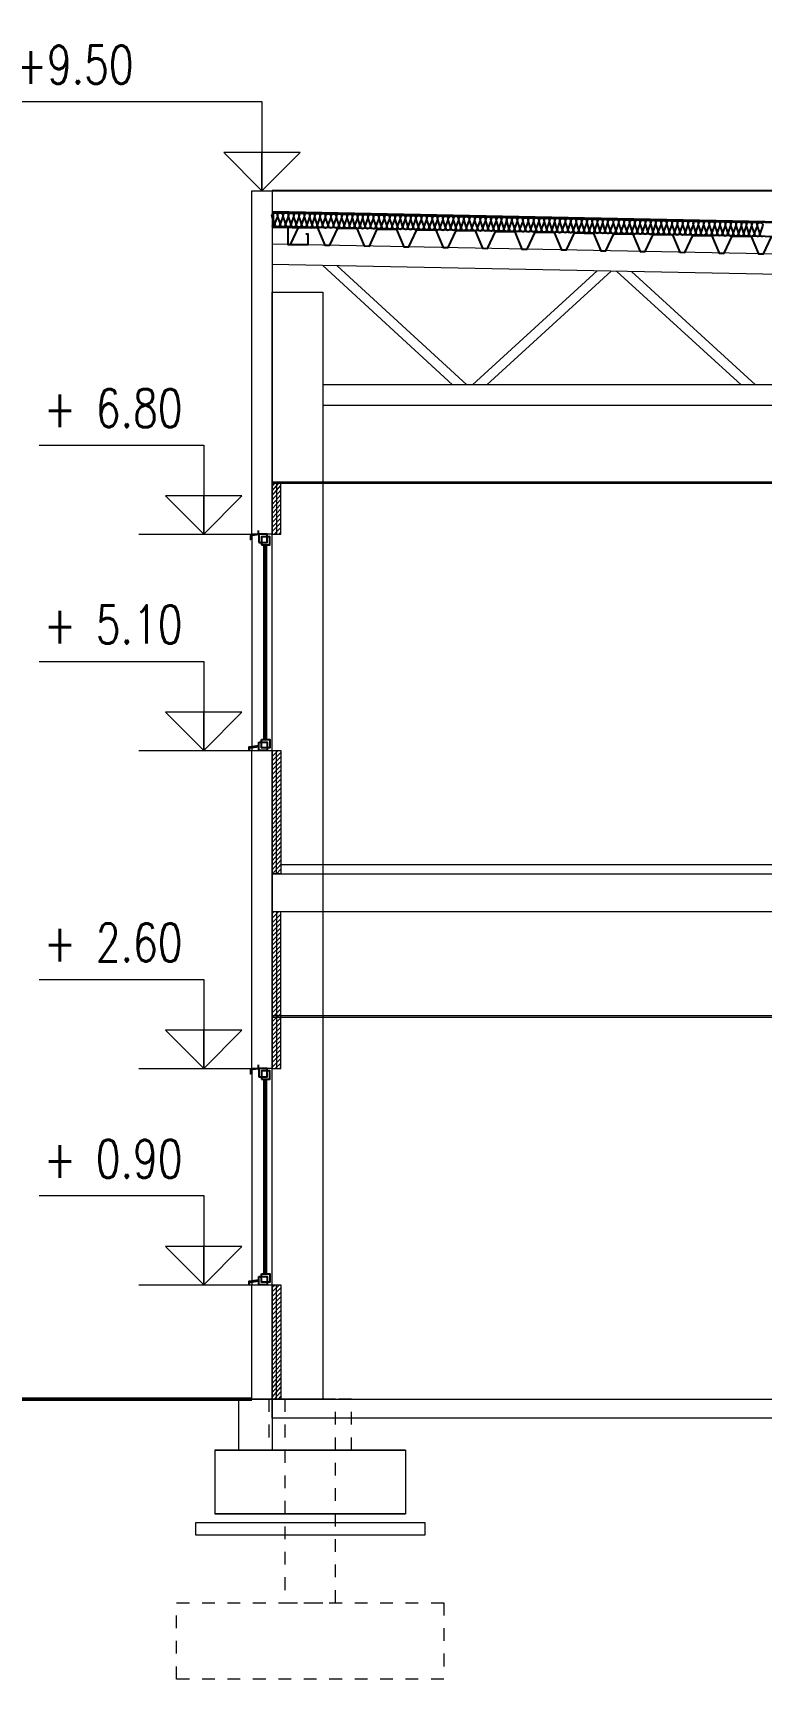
# Model space of a CAD drawing. Extents: x 6529560 to 6558080, y 5579316 to 5588131.
# Drawn here: x 6544058.57 to 6544064.29, y 5579588.7 to 5579601.64 of the extents above; entities that cross this region are included whole.
import ezdxf

# ---------------------------------------------------------------- set-up
doc = ezdxf.new("R2010")
doc.units = 0
doc.header["$MEASUREMENT"] = 0
doc.linetypes.add('GR_HIDDEN', pattern=[0.004, 0.003, -0.001])
doc.linetypes.add('GR_SOLID', pattern=[0])
for name, color, linetype, lineweight in [('arch_drzwi i okna', 4, 'CONTINUOUS', 15), ('arch_drzwi i okna_znaczniki', 130, 'CONTINUOUS', 9), ('arch_linie widokowe', 4, 'CONTINUOUS', 13), ('arch_sciany dzialowe cienkie na hali', 52, 'CONTINUOUS', 15), ('arch_sciany dzilowe cienkie na hali', 42, 'CONTINUOUS', 15), ('BODENPLATTE_N6', 3, 'GR_SOLID', 18), ('FACHW_TRG_N8', 7, 'GR_SOLID', 18), ('FUNDAMENT_N8', 3, 'GR_SOLID', 18), ('STRICHART_0_N4', 4, 'GR_SOLID', 50), ('STRICHART_5_N0', 6, 'GR_HIDDEN', 13), ('STUETZE_N8', 7, 'GR_SOLID', 18), ('SYMBOL_N0', 7, 'GR_SOLID', 18), ('SYMBOL_N1', 7, 'GR_SOLID', 13), ('W_BETON_N6', 94, 'GR_SOLID', 18)]:
    doc.layers.add(name, color=color, linetype=linetype, lineweight=lineweight)
for name, color, linetype in [('Blech-verz_Schnitt', 2, 'CONTINUOUS'), ('Dachblech_Schnitt', 40, 'CONTINUOUS'), ('Dämmung_Schnitt', 1, 'CONTINUOUS'), ('Tore-Türen_Schnitt', 9, 'CONTINUOUS'), ('Wandbl-Schnitt', 7, 'CONTINUOUS')]:
    doc.layers.add(name, color=color, linetype=linetype)
doc.styles.add('GR_STANDARD', font='simplex.shx')

msp = doc.modelspace()

# ---------------------------------------------------------------- hatches: boundary and pattern name
at = {"layer": 'arch_sciany dzilowe cienkie na hali'}
h = msp.add_hatch(dxfattribs=at)
h.set_pattern_fill('ANSI31', color=256, scale=0.2)
h.set_pattern_definition([(45, (284.404965, 354.962803), (-0.017677669529664, 0.017677669529664), [])])
h.paths.add_polyline_path([(6544060.448, 5579597.7045), (6544060.518, 5579597.7045), (6544060.518, 5579598.1045), (6544060.448, 5579598.1045)])
h.paths.add_polyline_path([(6544060.448, 5579596.0045), (6544060.518, 5579596.0045), (6544060.518, 5579595.0345), (6544060.448, 5579595.0345)])
h.paths.add_polyline_path([(6544060.518, 5579594.7345), (6544060.448, 5579594.7345), (6544060.448, 5579593.5045), (6544060.518, 5579593.5045)])
h = msp.add_hatch(dxfattribs=at)
h.set_pattern_fill('ANSI31', color=256, scale=0.2)
h.set_pattern_definition([(45, (284.404965, 349.6528), (-0.017677669529664, 0.017677669529664), [])])
h.paths.add_polyline_path([(6544060.448, 5579590.9045), (6544060.518, 5579590.9045), (6544060.518, 5579591.8045), (6544060.448, 5579591.8045)])

# ---------------------------------------------------------------- linework, layer by layer
at = {"layer": 'arch_drzwi i okna'}
msp.add_lwpolyline([(6544060.518, 5579595.0345), (6544071.748, 5579595.0345), (6544071.748, 5579595.1045), (6544060.518, 5579595.1045)], close=True, dxfattribs=at)
at = {"layer": 'arch_drzwi i okna_znaczniki'}
msp.add_lwpolyline([(6544053.7183, 5579590.9045), (6544070.5421, 5579590.9045)], dxfattribs=at)
at = {"layer": 'arch_linie widokowe'}
for points in [[(6544060.448, 5579598.117), (6544071.748, 5579598.117)], [(6544060.448, 5579598.1045), (6544071.748, 5579598.1045)], [(6544071.748, 5579593.917), (6544060.448, 5579593.917)], [(6544071.748, 5579593.9045), (6544060.448, 5579593.9045)]]:
    msp.add_lwpolyline(points, dxfattribs=at)
for points in [[(6544060.448, 5579597.7045), (6544060.288, 5579597.7045), (6544060.288, 5579596.0045), (6544060.448, 5579596.0045)], [(6544060.448, 5579593.5045), (6544060.288, 5579593.5045), (6544060.288, 5579591.8045), (6544060.448, 5579591.8045)]]:
    msp.add_lwpolyline(points, close=True, dxfattribs=at)
at = {"layer": 'arch_sciany dzialowe cienkie na hali'}
for points in [[(6544060.448, 5579597.7045), (6544060.518, 5579597.7045), (6544060.518, 5579598.1045), (6544060.448, 5579598.1045)], [(6544060.448, 5579596.0045), (6544060.518, 5579596.0045), (6544060.518, 5579595.0345), (6544060.448, 5579595.0345)], [(6544060.518, 5579594.7345), (6544060.448, 5579594.7345), (6544060.448, 5579593.5045), (6544060.518, 5579593.5045)], [(6544060.448, 5579591.8045), (6544060.518, 5579591.8045), (6544060.518, 5579590.9045), (6544060.448, 5579590.9045)]]:
    msp.add_lwpolyline(points, close=True, dxfattribs=at)
for points in [[(6544060.483, 5579598.1045), (6544060.483, 5579597.7045)], [(6544060.483, 5579595.0345), (6544060.483, 5579596.0045)], [(6544060.483, 5579594.7345), (6544060.483, 5579593.5045)], [(6544060.483, 5579590.9045), (6544060.483, 5579591.8045)]]:
    msp.add_lwpolyline(points, dxfattribs=at)
at = {"layer": 'Blech-verz_Schnitt'}
for points in [[(6544060.4569, 5579600.2189), (6544060.4549, 5579600.1189), (6544060.7549, 5579600.1129)], [(6544060.613, 5579600.117), (6544060.573, 5579600.117), (6544060.573, 5579599.982), (6544060.733, 5579599.982), (6544060.733, 5579600.062), (6544060.713, 5579600.062)]]:
    msp.add_lwpolyline(points, dxfattribs=at)
at = {"layer": 'BODENPLATTE_N6'}
msp.add_lwpolyline([(6544071.748, 5579590.7545), (6544060.448, 5579590.7545), (6544060.448, 5579590.9045), (6544071.748, 5579590.9045)], dxfattribs=at)
at = {"layer": 'Dachblech_Schnitt'}
for points in [[(6544060.573, 5579599.982), (6544060.593, 5579599.9816), (6544060.6557, 5579600.1154), (6544060.8056, 5579600.1124), (6544060.8629, 5579599.9762), (6544060.9029, 5579599.9754), (6544060.9656, 5579600.1092), (6544061.1156, 5579600.1062), (6544061.1729, 5579599.97), (6544061.2129, 5579599.9692), (6544061.2755, 5579600.103), (6544061.4255, 5579600.1), (6544061.4828, 5579599.9638), (6544061.5028, 5579599.9634)], [(6544061.5028, 5579599.9634), (6544061.5228, 5579599.963), (6544061.5855, 5579600.0968), (6544061.7355, 5579600.0938), (6544061.7927, 5579599.9576), (6544061.8327, 5579599.9568), (6544061.8954, 5579600.0906), (6544062.0454, 5579600.0876), (6544062.1027, 5579599.9514), (6544062.1427, 5579599.9506), (6544062.2054, 5579600.0844), (6544062.3553, 5579600.0814), (6544062.4126, 5579599.9452), (6544062.4326, 5579599.9448)], [(6544062.4326, 5579599.9448), (6544062.4526, 5579599.9444), (6544062.5153, 5579600.0782), (6544062.6653, 5579600.0752), (6544062.7226, 5579599.939), (6544062.7625, 5579599.9382), (6544062.8252, 5579600.072), (6544062.9752, 5579600.069), (6544063.0325, 5579599.9328), (6544063.0725, 5579599.932), (6544063.1352, 5579600.0658), (6544063.2851, 5579600.0628), (6544063.3424, 5579599.9266), (6544063.3624, 5579599.9262)], [(6544063.3624, 5579599.9262), (6544063.3824, 5579599.9258), (6544063.4451, 5579600.0596), (6544063.5951, 5579600.0566), (6544063.6524, 5579599.9204), (6544063.6924, 5579599.9196), (6544063.755, 5579600.0534), (6544063.905, 5579600.0504), (6544063.9623, 5579599.9142), (6544064.0023, 5579599.9134), (6544064.065, 5579600.0472), (6544064.215, 5579600.0442), (6544064.2722, 5579599.908), (6544064.2922, 5579599.9076)], [(6544064.2922, 5579599.9076), (6544064.3122, 5579599.9072), (6544064.3749, 5579600.041), (6544064.5249, 5579600.038), (6544064.5822, 5579599.9018), (6544064.6222, 5579599.901), (6544064.6849, 5579600.0348), (6544064.8348, 5579600.0318), (6544064.8921, 5579599.8956), (6544064.9321, 5579599.8948), (6544064.9948, 5579600.0286), (6544065.1448, 5579600.0256), (6544065.2021, 5579599.8894), (6544065.2221, 5579599.889)]]:
    msp.add_lwpolyline(points, dxfattribs=at)
at = {"layer": 'Dämmung_Schnitt'}
for p, q in [((6544071.6507, 5579600.0148), (6544060.4503, 5579600.237)), ((6544071.6507, 5579600.0148), (6544060.4503, 5579600.237)), ((6544071.6484, 5579599.8999), (6544060.448, 5579600.122)), ((6544071.6484, 5579599.8999), (6544060.448, 5579600.122)), ((6544071.6506, 5579600.0098), (6544060.4502, 5579600.232))]:
    msp.add_line(p, q, dxfattribs=at)
for points in [[(6544060.4466, 5579600.122, 0.0001189), (6544060.4466, 5579600.122), (6544060.447, 5579600.122, 0.5270389), (6544060.4675, 5579600.1507), (6544060.4495, 5579600.2026, -0.5194692), (6544060.4704, 5579600.2316, -0.529272), (6544060.4902, 5579600.2018), (6544060.4701, 5579600.1506, 0.5232594), (6544060.4899, 5579600.1212), (6544060.4903, 5579600.1212, 0.5270389), (6544060.5106, 5579600.1495), (6544060.4928, 5579600.2018, -0.5146186), (6544060.5135, 5579600.2307, -0.5380176), (6544060.5331, 5579600.201), (6544060.5132, 5579600.1495, 0.5202855), (6544060.5327, 5579600.1203), (6544060.5332, 5579600.1203, 0.5270389), (6544060.5533, 5579600.1485), (6544060.5356, 5579600.201, -0.5098371), (6544060.5562, 5579600.2299, -0.5467754), (6544060.5756, 5579600.2002), (6544060.5559, 5579600.1484, 0.5173689), (6544060.5753, 5579600.1195), (6544060.5757, 5579600.1195, 0.5270389), (6544060.5956, 5579600.1474), (6544060.5781, 5579600.2002, -0.5051228), (6544060.5985, 5579600.229, -0.5555466), (6544060.6178, 5579600.1994), (6544060.5982, 5579600.1473, 0.5145079), (6544060.6174, 5579600.1186), (6544060.6178, 5579600.1186, 0.5270389), (6544060.6376, 5579600.1463), (6544060.6203, 5579600.1994, -0.5004741), (6544060.6405, 5579600.2282, -0.5643321), (6544060.6596, 5579600.1986), (6544060.6401, 5579600.1462, 0.5117012), (6544060.6592, 5579600.1178), (6544060.6596, 5579600.1178, 0.5270389), (6544060.6792, 5579600.1452), (6544060.6621, 5579600.1987, -0.4958893), (6544060.6821, 5579600.2274, -0.5731331), (6544060.701, 5579600.1979), (6544060.6817, 5579600.1452, 0.5089475), (6544060.7007, 5579600.117), (6544060.7011, 5579600.117, 0.5270389), (6544060.7205, 5579600.1441), (6544060.7035, 5579600.1979, -0.4913669), (6544060.7234, 5579600.2265, -0.5819507), (6544060.7421, 5579600.1971), (6544060.723, 5579600.1441, 0.5062455), (6544060.7418, 5579600.1161), (6544060.7422, 5579600.1161, 0.5270389), (6544060.7615, 5579600.1431), (6544060.7446, 5579600.1971, -0.4869053), (6544060.7643, 5579600.2257, -0.5907859), (6544060.7829, 5579600.1964), (6544060.7639, 5579600.143, 0.5035939), (6544060.7825, 5579600.1153), (6544060.7829, 5579600.1153, 0.5270389), (6544060.802, 5579600.1421), (6544060.7853, 5579600.1964, -0.4825032), (6544060.8049, 5579600.2249, -0.5996397), (6544060.8233, 5579600.1956), (6544060.8045, 5579600.142, 0.5009913), (6544060.8229, 5579600.1145), (6544060.8233, 5579600.1145)], [(6544060.4466, 5579600.2114, -0.029482), (6544060.4466, 5579600.2088, -0.029482)], [(6544060.8233, 5579600.1145, 0.0001189), (6544060.8233, 5579600.1145), (6544060.8238, 5579600.1145, 0.5270389), (6544060.8442, 5579600.1431), (6544060.8262, 5579600.1951, -0.5194692), (6544060.8471, 5579600.2241, -0.529272), (6544060.8669, 5579600.1943), (6544060.8468, 5579600.1431, 0.5232594), (6544060.8666, 5579600.1136), (6544060.867, 5579600.1136, 0.5270389), (6544060.8873, 5579600.142), (6544060.8695, 5579600.1943, -0.5146186), (6544060.8902, 5579600.2232, -0.5380176), (6544060.9098, 5579600.1935), (6544060.8899, 5579600.142, 0.5202855), (6544060.9095, 5579600.1128), (6544060.9099, 5579600.1128, 0.5270389), (6544060.93, 5579600.1409), (6544060.9124, 5579600.1935, -0.5098371), (6544060.9329, 5579600.2223, -0.5467754), (6544060.9523, 5579600.1927), (6544060.9326, 5579600.1409, 0.5173689), (6544060.952, 5579600.1119), (6544060.9524, 5579600.1119, 0.5270389), (6544060.9723, 5579600.1398), (6544060.9549, 5579600.1927, -0.5051228), (6544060.9753, 5579600.2215, -0.5555466), (6544060.9945, 5579600.1919), (6544060.9749, 5579600.1398, 0.5145079), (6544060.9941, 5579600.1111), (6544060.9946, 5579600.1111, 0.5270389), (6544061.0143, 5579600.1387), (6544060.997, 5579600.1919, -0.5004741), (6544061.0172, 5579600.2206, -0.5643321), (6544061.0363, 5579600.1911), (6544061.0169, 5579600.1387, 0.5117012), (6544061.0359, 5579600.1103), (6544061.0364, 5579600.1102, 0.5270389), (6544061.056, 5579600.1377), (6544061.0388, 5579600.1911, -0.4958893), (6544061.0589, 5579600.2198, -0.5731331), (6544061.0777, 5579600.1903), (6544061.0585, 5579600.1376, 0.5089475), (6544061.0774, 5579600.1094), (6544061.0778, 5579600.1094, 0.5270389), (6544061.0972, 5579600.1366), (6544061.0802, 5579600.1904, -0.4913669), (6544061.1001, 5579600.219, -0.5819507), (6544061.1189, 5579600.1896), (6544061.0997, 5579600.1366, 0.5062455), (6544061.1185, 5579600.1086), (6544061.1189, 5579600.1086, 0.5270389), (6544061.1382, 5579600.1356), (6544061.1213, 5579600.1896, -0.4869053), (6544061.141, 5579600.2182, -0.5907859), (6544061.1596, 5579600.1888), (6544061.1406, 5579600.1355, 0.5035939), (6544061.1592, 5579600.1078), (6544061.1596, 5579600.1078, 0.5270389), (6544061.1787, 5579600.1345), (6544061.1621, 5579600.1888, -0.4825032), (6544061.1816, 5579600.2174, -0.5996397), (6544061.2, 5579600.1881), (6544061.1812, 5579600.1345, 0.5009913), (6544061.1996, 5579600.107), (6544061.2, 5579600.107)], [(6544061.2, 5579600.107, 0.0001189), (6544061.2, 5579600.107), (6544061.2005, 5579600.107, 0.5270389), (6544061.2209, 5579600.1356), (6544061.203, 5579600.1875, -0.5194692), (6544061.2239, 5579600.2165, -0.529272), (6544061.2436, 5579600.1867), (6544061.2235, 5579600.1355, 0.5232594), (6544061.2433, 5579600.1061), (6544061.2437, 5579600.1061, 0.5270389), (6544061.264, 5579600.1345), (6544061.2462, 5579600.1867, -0.5146186), (6544061.2669, 5579600.2157, -0.5380176), (6544061.2865, 5579600.1859), (6544061.2666, 5579600.1344, 0.5202855), (6544061.2862, 5579600.1052), (6544061.2866, 5579600.1052, 0.5270389), (6544061.3067, 5579600.1334), (6544061.2891, 5579600.1859, -0.5098371), (6544061.3096, 5579600.2148, -0.5467754), (6544061.329, 5579600.1851), (6544061.3093, 5579600.1333, 0.5173689), (6544061.3287, 5579600.1044), (6544061.3291, 5579600.1044, 0.5270389), (6544061.3491, 5579600.1323), (6544061.3316, 5579600.1851, -0.5051228), (6544061.352, 5579600.214, -0.5555466), (6544061.3712, 5579600.1844), (6544061.3516, 5579600.1322, 0.5145079), (6544061.3708, 5579600.1036), (6544061.3713, 5579600.1035, 0.5270389), (6544061.391, 5579600.1312), (6544061.3737, 5579600.1844, -0.5004741), (6544061.3939, 5579600.2131, -0.5643321), (6544061.413, 5579600.1836), (6544061.3936, 5579600.1312, 0.5117012), (6544061.4126, 5579600.1027), (6544061.4131, 5579600.1027, 0.5270389), (6544061.4327, 5579600.1301), (6544061.4155, 5579600.1836, -0.4958893), (6544061.4356, 5579600.2123, -0.5731331), (6544061.4545, 5579600.1828), (6544061.4352, 5579600.1301, 0.5089475), (6544061.4541, 5579600.1019), (6544061.4545, 5579600.1019, 0.5270389), (6544061.474, 5579600.1291), (6544061.4569, 5579600.1828, -0.4913669), (6544061.4768, 5579600.2115, -0.5819507), (6544061.4956, 5579600.182), (6544061.4764, 5579600.129, 0.5062455), (6544061.4952, 5579600.1011), (6544061.4956, 5579600.1011, 0.5270389), (6544061.5149, 5579600.128), (6544061.498, 5579600.1821, -0.4869053), (6544061.5178, 5579600.2106, -0.5907859), (6544061.5363, 5579600.1813), (6544061.5173, 5579600.128, 0.5035939), (6544061.5359, 5579600.1003), (6544061.5363, 5579600.1002, 0.5270389), (6544061.5555, 5579600.127), (6544061.5388, 5579600.1813, -0.4825032), (6544061.5583, 5579600.2098, -0.5996397), (6544061.5767, 5579600.1805), (6544061.5579, 5579600.1269, 0.5009913), (6544061.5763, 5579600.0994), (6544061.5767, 5579600.0994)], [(6544061.5767, 5579600.0994, 0.0001189), (6544061.5767, 5579600.0994), (6544061.5772, 5579600.0994, 0.5270389), (6544061.5976, 5579600.128), (6544061.5797, 5579600.18, -0.5194692), (6544061.6006, 5579600.209, -0.529272), (6544061.6203, 5579600.1792), (6544061.6003, 5579600.128, 0.5232594), (6544061.62, 5579600.0986), (6544061.6204, 5579600.0986, 0.5270389), (6544061.6407, 5579600.1269), (6544061.6229, 5579600.1792, -0.5146186), (6544061.6436, 5579600.2081, -0.5380176), (6544061.6632, 5579600.1784), (6544061.6433, 5579600.1269, 0.5202855), (6544061.6629, 5579600.0977), (6544061.6633, 5579600.0977, 0.5270389), (6544061.6834, 5579600.1258), (6544061.6658, 5579600.1784, -0.5098371), (6544061.6863, 5579600.2073, -0.5467754), (6544061.7057, 5579600.1776), (6544061.686, 5579600.1258, 0.5173689), (6544061.7054, 5579600.0969), (6544061.7058, 5579600.0969, 0.5270389), (6544061.7258, 5579600.1248), (6544061.7083, 5579600.1776, -0.5051228), (6544061.7287, 5579600.2064, -0.5555466), (6544061.7479, 5579600.1768), (6544061.7283, 5579600.1247, 0.5145079), (6544061.7476, 5579600.096), (6544061.748, 5579600.096, 0.5270389), (6544061.7678, 5579600.1237), (6544061.7504, 5579600.1768, -0.5004741), (6544061.7707, 5579600.2056, -0.5643321), (6544061.7897, 5579600.176), (6544061.7703, 5579600.1236, 0.5117012), (6544061.7894, 5579600.0952), (6544061.7898, 5579600.0952, 0.5270389), (6544061.8094, 5579600.1226), (6544061.7922, 5579600.1761, -0.4958893), (6544061.8123, 5579600.2047, -0.5731331), (6544061.8312, 5579600.1753), (6544061.8119, 5579600.1226, 0.5089475), (6544061.8308, 5579600.0944), (6544061.8312, 5579600.0943, 0.5270389), (6544061.8507, 5579600.1215), (6544061.8337, 5579600.1753, -0.4913669), (6544061.8536, 5579600.2039, -0.5819507), (6544061.8723, 5579600.1745), (6544061.8531, 5579600.1215, 0.5062455), (6544061.8719, 5579600.0935), (6544061.8723, 5579600.0935, 0.5270389), (6544061.8916, 5579600.1205), (6544061.8747, 5579600.1745, -0.4869053), (6544061.8945, 5579600.2031, -0.5907859), (6544061.913, 5579600.1738), (6544061.894, 5579600.1204, 0.5035939), (6544061.9126, 5579600.0927), (6544061.9131, 5579600.0927, 0.5270389), (6544061.9322, 5579600.1194), (6544061.9155, 5579600.1738, -0.4825032), (6544061.935, 5579600.2023, -0.5996397), (6544061.9534, 5579600.173), (6544061.9346, 5579600.1194, 0.5009913), (6544061.953, 5579600.0919), (6544061.9534, 5579600.0919)], [(6544061.9543, 5579600.0919, 0.0001189), (6544061.9543, 5579600.0919), (6544061.9548, 5579600.0919, 0.5270389), (6544061.9752, 5579600.1205), (6544061.9572, 5579600.1724, -0.5194692), (6544061.9782, 5579600.2014, -0.529272), (6544061.9979, 5579600.1716), (6544061.9778, 5579600.1204, 0.5232594), (6544061.9976, 5579600.091), (6544061.998, 5579600.091, 0.5270389), (6544062.0183, 5579600.1194), (6544062.0005, 5579600.1716, -0.5146186), (6544062.0212, 5579600.2006, -0.5380176), (6544062.0408, 5579600.1708), (6544062.0209, 5579600.1193, 0.5202855), (6544062.0405, 5579600.0902), (6544062.0409, 5579600.0902, 0.5270389), (6544062.061, 5579600.1183), (6544062.0434, 5579600.1708, -0.5098371), (6544062.0639, 5579600.1997, -0.5467754), (6544062.0833, 5579600.17), (6544062.0636, 5579600.1182, 0.5173689), (6544062.083, 5579600.0893), (6544062.0834, 5579600.0893, 0.5270389), (6544062.1034, 5579600.1172), (6544062.0859, 5579600.1701, -0.5051228), (6544062.1063, 5579600.1989, -0.5555466), (6544062.1255, 5579600.1693), (6544062.1059, 5579600.1171, 0.5145079), (6544062.1251, 5579600.0885), (6544062.1256, 5579600.0885, 0.5270389), (6544062.1453, 5579600.1161), (6544062.128, 5579600.1693, -0.5004741), (6544062.1482, 5579600.198, -0.5643321), (6544062.1673, 5579600.1685), (6544062.1479, 5579600.1161, 0.5117012), (6544062.1669, 5579600.0876), (6544062.1674, 5579600.0876, 0.5270389), (6544062.187, 5579600.1151), (6544062.1698, 5579600.1685, -0.4958893), (6544062.1899, 5579600.1972, -0.5731331), (6544062.2088, 5579600.1677), (6544062.1895, 5579600.115, 0.5089475), (6544062.2084, 5579600.0868), (6544062.2088, 5579600.0868, 0.5270389), (6544062.2282, 5579600.114), (6544062.2112, 5579600.1677, -0.4913669), (6544062.2311, 5579600.1964, -0.5819507), (6544062.2499, 5579600.167), (6544062.2307, 5579600.1139, 0.5062455), (6544062.2495, 5579600.086), (6544062.2499, 5579600.086, 0.5270389), (6544062.2692, 5579600.1129), (6544062.2523, 5579600.167, -0.4869053), (6544062.2721, 5579600.1955, -0.5907859), (6544062.2906, 5579600.1662), (6544062.2716, 5579600.1129, 0.5035939), (6544062.2902, 5579600.0852), (6544062.2906, 5579600.0852, 0.5270389), (6544062.3097, 5579600.1119), (6544062.2931, 5579600.1662, -0.4825032), (6544062.3126, 5579600.1947, -0.5996397), (6544062.331, 5579600.1655), (6544062.3122, 5579600.1118, 0.5009913), (6544062.3306, 5579600.0844), (6544062.331, 5579600.0843)], [(6544062.3319, 5579600.0843, 0.0001189), (6544062.3319, 5579600.0843), (6544062.3324, 5579600.0843, 0.5270389), (6544062.3528, 5579600.1129), (6544062.3348, 5579600.1649, -0.5194692), (6544062.3557, 5579600.1939, -0.529272), (6544062.3755, 5579600.1641), (6544062.3554, 5579600.1129, 0.5232594), (6544062.3752, 5579600.0835), (6544062.3756, 5579600.0835, 0.5270389), (6544062.3959, 5579600.1118), (6544062.3781, 5579600.1641, -0.5146186), (6544062.3988, 5579600.193, -0.5380176), (6544062.4184, 5579600.1633), (6544062.3985, 5579600.1118, 0.5202855), (6544062.418, 5579600.0826), (6544062.4185, 5579600.0826, 0.5270389), (6544062.4386, 5579600.1107), (6544062.4209, 5579600.1633, -0.5098371), (6544062.4415, 5579600.1922, -0.5467754), (6544062.4609, 5579600.1625), (6544062.4412, 5579600.1107, 0.5173689), (6544062.4606, 5579600.0818), (6544062.461, 5579600.0817, 0.5270389), (6544062.4809, 5579600.1096), (6544062.4635, 5579600.1625, -0.5051228), (6544062.4838, 5579600.1913, -0.5555466), (6544062.5031, 5579600.1617), (6544062.4835, 5579600.1096, 0.5145079), (6544062.5027, 5579600.0809), (6544062.5031, 5579600.0809, 0.5270389), (6544062.5229, 5579600.1086), (6544062.5056, 5579600.1617, -0.5004741), (6544062.5258, 5579600.1905, -0.5643321), (6544062.5449, 5579600.1609), (6544062.5254, 5579600.1085, 0.5117012), (6544062.5445, 5579600.0801), (6544062.5449, 5579600.0801, 0.5270389), (6544062.5646, 5579600.1075), (6544062.5474, 5579600.1609, -0.4958893), (6544062.5674, 5579600.1896, -0.5731331), (6544062.5863, 5579600.1602), (6544062.5671, 5579600.1074, 0.5089475), (6544062.586, 5579600.0792), (6544062.5864, 5579600.0792, 0.5270389), (6544062.6058, 5579600.1064), (6544062.5888, 5579600.1602, -0.4913669), (6544062.6087, 5579600.1888, -0.5819507), (6544062.6274, 5579600.1594), (6544062.6083, 5579600.1064, 0.5062455), (6544062.6271, 5579600.0784), (6544062.6275, 5579600.0784, 0.5270389), (6544062.6468, 5579600.1054), (6544062.6299, 5579600.1594, -0.4869053), (6544062.6496, 5579600.188, -0.5907859), (6544062.6682, 5579600.1586), (6544062.6492, 5579600.1053, 0.5035939), (6544062.6678, 5579600.0776), (6544062.6682, 5579600.0776, 0.5270389), (6544062.6873, 5579600.1043), (6544062.6707, 5579600.1587, -0.4825032), (6544062.6902, 5579600.1872, -0.5996397), (6544062.7086, 5579600.1579), (6544062.6898, 5579600.1043, 0.5009913), (6544062.7082, 5579600.0768), (6544062.7086, 5579600.0768)], [(6544062.709, 5579600.0768, 0.0001189), (6544062.709, 5579600.0768), (6544062.7095, 5579600.0768, 0.5270389), (6544062.7299, 5579600.1054), (6544062.7119, 5579600.1573, -0.5194692), (6544062.7329, 5579600.1863, -0.529272), (6544062.7526, 5579600.1565), (6544062.7325, 5579600.1053, 0.5232594), (6544062.7523, 5579600.0759), (6544062.7527, 5579600.0759, 0.5270389), (6544062.773, 5579600.1043), (6544062.7552, 5579600.1565, -0.5146186), (6544062.7759, 5579600.1855, -0.5380176), (6544062.7955, 5579600.1557), (6544062.7756, 5579600.1042, 0.5202855), (6544062.7952, 5579600.0751), (6544062.7956, 5579600.0751, 0.5270389), (6544062.8157, 5579600.1032), (6544062.7981, 5579600.1557, -0.5098371), (6544062.8186, 5579600.1846, -0.5467754), (6544062.838, 5579600.1549), (6544062.8183, 5579600.1031, 0.5173689), (6544062.8377, 5579600.0742), (6544062.8381, 5579600.0742, 0.5270389), (6544062.8581, 5579600.1021), (6544062.8406, 5579600.155, -0.5051228), (6544062.861, 5579600.1838, -0.5555466), (6544062.8802, 5579600.1542), (6544062.8606, 5579600.1021, 0.5145079), (6544062.8798, 5579600.0734), (6544062.8803, 5579600.0734, 0.5270389), (6544062.9, 5579600.101), (6544062.8827, 5579600.1542, -0.5004741), (6544062.9029, 5579600.1829, -0.5643321), (6544062.922, 5579600.1534), (6544062.9026, 5579600.101, 0.5117012), (6544062.9216, 5579600.0725), (6544062.9221, 5579600.0725, 0.5270389), (6544062.9417, 5579600.1), (6544062.9245, 5579600.1534, -0.4958893), (6544062.9446, 5579600.1821, -0.5731331), (6544062.9635, 5579600.1526), (6544062.9442, 5579600.0999, 0.5089475), (6544062.9631, 5579600.0717), (6544062.9635, 5579600.0717, 0.5270389), (6544062.9829, 5579600.0989), (6544062.9659, 5579600.1526, -0.4913669), (6544062.9858, 5579600.1813, -0.5819507), (6544063.0046, 5579600.1519), (6544062.9854, 5579600.0988, 0.5062455), (6544063.0042, 5579600.0709), (6544063.0046, 5579600.0709, 0.5270389), (6544063.0239, 5579600.0978), (6544063.007, 5579600.1519, -0.4869053), (6544063.0268, 5579600.1805, -0.5907859), (6544063.0453, 5579600.1511), (6544063.0263, 5579600.0978, 0.5035939), (6544063.0449, 5579600.0701), (6544063.0453, 5579600.0701, 0.5270389), (6544063.0645, 5579600.0968), (6544063.0478, 5579600.1511, -0.4825032), (6544063.0673, 5579600.1796, -0.5996397), (6544063.0857, 5579600.1504), (6544063.0669, 5579600.0967, 0.5009913), (6544063.0853, 5579600.0693), (6544063.0857, 5579600.0692)], [(6544063.0857, 5579600.0692, 0.0001189), (6544063.0857, 5579600.0692), (6544063.0862, 5579600.0692, 0.5270389), (6544063.1066, 5579600.0979), (6544063.0887, 5579600.1498, -0.5194692), (6544063.1096, 5579600.1788, -0.529272), (6544063.1293, 5579600.149), (6544063.1093, 5579600.0978, 0.5232594), (6544063.129, 5579600.0684), (6544063.1294, 5579600.0684, 0.5270389), (6544063.1497, 5579600.0968), (6544063.1319, 5579600.149, -0.5146186), (6544063.1526, 5579600.1779, -0.5380176), (6544063.1722, 5579600.1482), (6544063.1523, 5579600.0967, 0.5202855), (6544063.1719, 5579600.0675), (6544063.1723, 5579600.0675, 0.5270389), (6544063.1924, 5579600.0957), (6544063.1748, 5579600.1482, -0.5098371), (6544063.1953, 5579600.1771, -0.5467754), (6544063.2147, 5579600.1474), (6544063.195, 5579600.0956, 0.5173689), (6544063.2144, 5579600.0667), (6544063.2148, 5579600.0667, 0.5270389), (6544063.2348, 5579600.0946), (6544063.2173, 5579600.1474, -0.5051228), (6544063.2377, 5579600.1762, -0.5555466), (6544063.2569, 5579600.1466), (6544063.2373, 5579600.0945, 0.5145079), (6544063.2566, 5579600.0658), (6544063.257, 5579600.0658, 0.5270389), (6544063.2768, 5579600.0935), (6544063.2594, 5579600.1466, -0.5004741), (6544063.2797, 5579600.1754, -0.5643321), (6544063.2987, 5579600.1459), (6544063.2793, 5579600.0934, 0.5117012), (6544063.2984, 5579600.065), (6544063.2988, 5579600.065, 0.5270389), (6544063.3184, 5579600.0924), (6544063.3012, 5579600.1459, -0.4958893), (6544063.3213, 5579600.1746, -0.5731331), (6544063.3402, 5579600.1451), (6544063.3209, 5579600.0924, 0.5089475), (6544063.3398, 5579600.0642), (6544063.3402, 5579600.0642, 0.5270389), (6544063.3597, 5579600.0914), (6544063.3427, 5579600.1451, -0.4913669), (6544063.3625, 5579600.1737, -0.5819507), (6544063.3813, 5579600.1443), (6544063.3621, 5579600.0913, 0.5062455), (6544063.3809, 5579600.0633), (6544063.3813, 5579600.0633, 0.5270389), (6544063.4006, 5579600.0903), (6544063.3837, 5579600.1443, -0.4869053), (6544063.4035, 5579600.1729, -0.5907859), (6544063.422, 5579600.1436), (6544063.403, 5579600.0903, 0.5035939), (6544063.4216, 5579600.0625), (6544063.422, 5579600.0625, 0.5270389), (6544063.4412, 5579600.0893), (6544063.4245, 5579600.1436, -0.4825032), (6544063.444, 5579600.1721, -0.5996397), (6544063.4624, 5579600.1428), (6544063.4436, 5579600.0892, 0.5009913), (6544063.462, 5579600.0617), (6544063.4624, 5579600.0617)], [(6544063.4624, 5579600.0617, 0.0001189), (6544063.4625, 5579600.0617), (6544063.4629, 5579600.0617, 0.5270389), (6544063.4834, 5579600.0903), (6544063.4654, 5579600.1423, -0.5194692), (6544063.4863, 5579600.1713, -0.529272), (6544063.506, 5579600.1415), (6544063.486, 5579600.0903, 0.5232594), (6544063.5057, 5579600.0608), (6544063.5061, 5579600.0608, 0.5270389), (6544063.5264, 5579600.0892), (6544063.5086, 5579600.1415, -0.5146186), (6544063.5293, 5579600.1704, -0.5380176), (6544063.5489, 5579600.1407), (6544063.529, 5579600.0892, 0.5202855), (6544063.5486, 5579600.06), (6544063.549, 5579600.06, 0.5270389), (6544063.5691, 5579600.0881), (6544063.5515, 5579600.1407, -0.5098371), (6544063.572, 5579600.1695, -0.5467754), (6544063.5914, 5579600.1399), (6544063.5717, 5579600.0881, 0.5173689), (6544063.5911, 5579600.0591), (6544063.5915, 5579600.0591, 0.5270389), (6544063.6115, 5579600.087), (6544063.594, 5579600.1399, -0.5051228), (6544063.6144, 5579600.1687, -0.5555466), (6544063.6336, 5579600.1391), (6544063.614, 5579600.087, 0.5145079), (6544063.6333, 5579600.0583), (6544063.6337, 5579600.0583, 0.5270389), (6544063.6535, 5579600.086), (6544063.6361, 5579600.1391, -0.5004741), (6544063.6564, 5579600.1679, -0.5643321), (6544063.6754, 5579600.1383), (6544063.656, 5579600.0859, 0.5117012), (6544063.6751, 5579600.0575), (6544063.6755, 5579600.0575, 0.5270389), (6544063.6951, 5579600.0849), (6544063.6779, 5579600.1383, -0.4958893), (6544063.698, 5579600.167, -0.5731331), (6544063.7169, 5579600.1376), (6544063.6976, 5579600.0848, 0.5089475), (6544063.7165, 5579600.0566), (6544063.7169, 5579600.0566, 0.5270389), (6544063.7364, 5579600.0838), (6544063.7194, 5579600.1376, -0.4913669), (6544063.7393, 5579600.1662, -0.5819507), (6544063.758, 5579600.1368), (6544063.7388, 5579600.0838, 0.5062455), (6544063.7576, 5579600.0558), (6544063.758, 5579600.0558, 0.5270389), (6544063.7773, 5579600.0828), (6544063.7605, 5579600.1368, -0.4869053), (6544063.7802, 5579600.1654, -0.5907859), (6544063.7987, 5579600.136), (6544063.7798, 5579600.0827, 0.5035939), (6544063.7984, 5579600.055), (6544063.7988, 5579600.055, 0.5270389), (6544063.8179, 5579600.0817), (6544063.8012, 5579600.136, -0.4825032), (6544063.8208, 5579600.1646, -0.5996397), (6544063.8392, 5579600.1353), (6544063.8203, 5579600.0817, 0.5009913), (6544063.8388, 5579600.0542), (6544063.8392, 5579600.0542)], [(6544063.84, 5579600.0542, 0.0001189), (6544063.84, 5579600.0542), (6544063.8405, 5579600.0542, 0.5270389), (6544063.8609, 5579600.0828), (6544063.843, 5579600.1347, -0.5194692), (6544063.8639, 5579600.1637, -0.529272), (6544063.8836, 5579600.1339), (6544063.8635, 5579600.0827, 0.5232594), (6544063.8833, 5579600.0533), (6544063.8837, 5579600.0533, 0.5270389), (6544063.904, 5579600.0817), (6544063.8862, 5579600.1339, -0.5146186), (6544063.9069, 5579600.1628, -0.5380176), (6544063.9265, 5579600.1331), (6544063.9066, 5579600.0816, 0.5202855), (6544063.9262, 5579600.0524), (6544063.9266, 5579600.0524, 0.5270389), (6544063.9467, 5579600.0806), (6544063.9291, 5579600.1331, -0.5098371), (6544063.9496, 5579600.162, -0.5467754), (6544063.969, 5579600.1323), (6544063.9493, 5579600.0805, 0.5173689), (6544063.9687, 5579600.0516), (6544063.9691, 5579600.0516, 0.5270389), (6544063.9891, 5579600.0795), (6544063.9716, 5579600.1323, -0.5051228), (6544063.992, 5579600.1611, -0.5555466), (6544064.0112, 5579600.1315), (6544063.9916, 5579600.0794, 0.5145079), (6544064.0108, 5579600.0507), (6544064.0113, 5579600.0507, 0.5270389), (6544064.031, 5579600.0784), (6544064.0137, 5579600.1316, -0.5004741), (6544064.0339, 5579600.1603, -0.5643321), (6544064.053, 5579600.1308), (6544064.0336, 5579600.0783, 0.5117012), (6544064.0526, 5579600.0499), (6544064.0531, 5579600.0499, 0.5270389), (6544064.0727, 5579600.0773), (6544064.0555, 5579600.1308, -0.4958893), (6544064.0756, 5579600.1595, -0.5731331), (6544064.0945, 5579600.13), (6544064.0752, 5579600.0773, 0.5089475), (6544064.0941, 5579600.0491), (6544064.0945, 5579600.0491, 0.5270389), (6544064.1139, 5579600.0763), (6544064.0969, 5579600.13, -0.4913669), (6544064.1168, 5579600.1586, -0.5819507), (6544064.1356, 5579600.1292), (6544064.1164, 5579600.0762, 0.5062455), (6544064.1352, 5579600.0483), (6544064.1356, 5579600.0482, 0.5270389), (6544064.1549, 5579600.0752), (6544064.138, 5579600.1292, -0.4869053), (6544064.1578, 5579600.1578, -0.5907859), (6544064.1763, 5579600.1285), (6544064.1573, 5579600.0752, 0.5035939), (6544064.1759, 5579600.0474), (6544064.1763, 5579600.0474, 0.5270389), (6544064.1955, 5579600.0742), (6544064.1788, 5579600.1285, -0.4825032), (6544064.1983, 5579600.157, -0.5996397), (6544064.2167, 5579600.1277), (6544064.1979, 5579600.0741, 0.5009913), (6544064.2163, 5579600.0466), (6544064.2167, 5579600.0466)], [(6544064.2176, 5579600.0466, 0.0001189), (6544064.2176, 5579600.0466), (6544064.2181, 5579600.0466, 0.5270389), (6544064.2385, 5579600.0752), (6544064.2205, 5579600.1272, -0.5194692), (6544064.2414, 5579600.1562, -0.529272), (6544064.2612, 5579600.1264), (6544064.2411, 5579600.0752, 0.5232594), (6544064.2609, 5579600.0457), (6544064.2613, 5579600.0457, 0.5270389), (6544064.2816, 5579600.0741), (6544064.2638, 5579600.1264, -0.5146186), (6544064.2845, 5579600.1553, -0.5380176), (6544064.3041, 5579600.1256), (6544064.2842, 5579600.0741, 0.5202855), (6544064.3038, 5579600.0449)]]:
    msp.add_lwpolyline(points, format="xyb", dxfattribs=at)
at = {"layer": 'FACHW_TRG_N8'}
for p, q in [((6544071.748, 5579599.7585), (6544060.4469, 5579599.9846)), ((6544071.748, 5579599.5985), (6544060.4465, 5579599.8245)), ((6544060.846, 5579599.8165), (6544061.8676, 5579598.877)), ((6544060.9604, 5579599.8143), (6544061.9797, 5579598.877)), ((6544063.004, 5579599.7734), (6544062.0248, 5579598.877)), ((6544063.114, 5579599.7712), (6544062.137, 5579598.877)), ((6544063.1591, 5579599.7703), (6544064.1352, 5579598.877)), ((6544063.2735, 5579599.768), (6544064.2474, 5579598.877)), ((6544071.748, 5579598.877), (6544060.848, 5579598.877)), ((6544071.748, 5579598.717), (6544060.848, 5579598.717))]:
    msp.add_line(p, q, dxfattribs=at)
at = {"layer": 'FUNDAMENT_N8'}
for p, q in [((6544059.998, 5579590.5045), (6544059.998, 5579590.0045)), ((6544061.498, 5579590.5045), (6544059.998, 5579590.5045)), ((6544059.998, 5579590.5045), (6544059.998, 5579590.0045)), ((6544059.998, 5579590.5045), (6544061.498, 5579590.5045)), ((6544061.498, 5579590.5045), (6544061.498, 5579590.0045)), ((6544061.498, 5579590.5045), (6544061.498, 5579590.0045)), ((6544061.498, 5579590.0045), (6544059.998, 5579590.0045)), ((6544059.998, 5579590.0045), (6544061.498, 5579590.0045))]:
    msp.add_line(p, q, dxfattribs=at)
for points in [[(6544061.648, 5579589.9345), (6544061.648, 5579589.8345), (6544059.848, 5579589.8345), (6544059.848, 5579589.9345), (6544061.648, 5579589.9345)], [(6544059.848, 5579589.9345), (6544061.648, 5579589.9345), (6544061.648, 5579589.8345), (6544059.848, 5579589.8345), (6544059.848, 5579589.9345)]]:
    msp.add_lwpolyline(points, dxfattribs=at)
at = {"layer": 'STRICHART_0_N4'}
msp.add_line((6544051.8878, 5579590.9045), (6544060.288, 5579590.9045), dxfattribs=at)
at = {"layer": 'STRICHART_5_N0', "extrusion": (0, 0, -1)}
for points in [[(-6544060.423, 5579590.9045), (-6544060.423, 5579590.5045), (-6544061.073, 5579590.5045), (-6544061.073, 5579590.9045), (-6544060.423, 5579590.9045)], [(-6544061.073, 5579590.9045), (-6544060.423, 5579590.9045), (-6544060.423, 5579590.5045), (-6544061.073, 5579590.5045), (-6544061.073, 5579590.9045)], [(-6544060.948, 5579590.9045), (-6544060.548, 5579590.9045), (-6544060.548, 5579589.3045), (-6544060.948, 5579589.3045), (-6544060.948, 5579590.9045)], [(-6544060.948, 5579590.9045), (-6544060.548, 5579590.9045), (-6544060.548, 5579589.3045), (-6544060.948, 5579589.3045), (-6544060.948, 5579590.9045)]]:
    msp.add_lwpolyline(points, dxfattribs=at)
at = {"layer": 'STRICHART_5_N0'}
msp.add_lwpolyline([(6544061.798, 5579588.7045), (6544059.698, 5579588.7045), (6544059.698, 5579589.3045), (6544061.798, 5579589.3045), (6544061.798, 5579588.7045)], dxfattribs=at)
at = {"layer": 'STUETZE_N8'}
msp.add_lwpolyline([(6544060.448, 5579592.933), (6544060.448, 5579599.6079), (6544060.848, 5579599.6079), (6544060.848, 5579590.9045), (6544060.448, 5579590.9045), (6544060.448, 5579592.933)], dxfattribs=at)
at = {"layer": 'SYMBOL_N0', "extrusion": (0, 0, -1)}
for points in [[(-6544056.0866, 5579601.1045), (-6544060.368, 5579601.1045), (-6544060.368, 5579600.4045)], [(-6544058.618, 5579598.4045), (-6544059.9113, 5579598.4045), (-6544059.9113, 5579597.7045)], [(-6544058.618, 5579596.7045), (-6544059.9113, 5579596.7045), (-6544059.9113, 5579596.0045)], [(-6544058.618, 5579594.2045), (-6544059.9113, 5579594.2045), (-6544059.9113, 5579593.5045)], [(-6544058.618, 5579592.5045), (-6544059.9113, 5579592.5045), (-6544059.9113, 5579591.8045)]]:
    msp.add_lwpolyline(points, dxfattribs=at)
at = {"layer": 'SYMBOL_N0'}
for points in [[(6544060.368, 5579600.7045), (6544060.068, 5579600.7045), (6544060.368, 5579600.4045), (6544060.368, 5579600.7045)], [(6544060.368, 5579600.7045), (6544060.368, 5579600.4045), (6544060.668, 5579600.7045), (6544060.368, 5579600.7045)], [(6544059.9113, 5579598.0045), (6544059.6113, 5579598.0045), (6544059.9113, 5579597.7045), (6544059.9113, 5579598.0045)], [(6544059.9113, 5579598.0045), (6544059.9113, 5579597.7045), (6544060.2114, 5579598.0045), (6544059.9113, 5579598.0045)], [(6544059.4018, 5579597.7045), (6544060.288, 5579597.7045)], [(6544059.9113, 5579596.3045), (6544059.6113, 5579596.3045), (6544059.9113, 5579596.0045), (6544059.9113, 5579596.3045)], [(6544059.9113, 5579596.3045), (6544059.9113, 5579596.0045), (6544060.2114, 5579596.3045), (6544059.9113, 5579596.3045)], [(6544059.4018, 5579596.0045), (6544060.288, 5579596.0045)], [(6544059.9113, 5579593.8045), (6544059.6113, 5579593.8045), (6544059.9113, 5579593.5045), (6544059.9113, 5579593.8045)], [(6544059.9113, 5579593.8045), (6544059.9113, 5579593.5045), (6544060.2114, 5579593.8045), (6544059.9113, 5579593.8045)], [(6544059.4018, 5579593.5045), (6544060.288, 5579593.5045)], [(6544059.9113, 5579592.1045), (6544059.6113, 5579592.1045), (6544059.9113, 5579591.8045), (6544059.9113, 5579592.1045)], [(6544059.9113, 5579592.1045), (6544059.9113, 5579591.8045), (6544060.2114, 5579592.1045), (6544059.9113, 5579592.1045)], [(6544059.4018, 5579591.8045), (6544060.288, 5579591.8045)]]:
    msp.add_lwpolyline(points, dxfattribs=at)
at = {"layer": 'Tore-Türen_Schnitt'}
for p, q in [((6544060.3851, 5579596.0895), (6544060.3851, 5579597.6195)), ((6544060.3901, 5579596.0895), (6544060.3901, 5579597.6195)), ((6544060.4001, 5579596.0895), (6544060.4001, 5579597.6195)), ((6544060.4051, 5579596.0895), (6544060.4051, 5579597.6195)), ((6544060.3851, 5579591.8895), (6544060.3851, 5579593.4195)), ((6544060.3901, 5579591.8895), (6544060.3901, 5579593.4195)), ((6544060.4001, 5579591.8895), (6544060.4001, 5579593.4195)), ((6544060.4051, 5579591.8895), (6544060.4051, 5579593.4195))]:
    msp.add_line(p, q, dxfattribs=at)
for points in [[(6544060.3451, 5579597.6395), (6544060.4101, 5579597.6395), (6544060.4101, 5579597.7045), (6544060.3451, 5579597.7045)], [(6544060.3651, 5579597.6195), (6544060.4301, 5579597.6195), (6544060.4301, 5579597.6845), (6544060.3651, 5579597.6845)], [(6544060.3451, 5579596.0695), (6544060.4101, 5579596.0695), (6544060.4101, 5579596.0045), (6544060.3451, 5579596.0045)], [(6544060.3651, 5579596.0895), (6544060.4301, 5579596.0895), (6544060.4301, 5579596.0245), (6544060.3651, 5579596.0245)], [(6544060.3451, 5579593.4395), (6544060.4101, 5579593.4395), (6544060.4101, 5579593.5045), (6544060.3451, 5579593.5045)], [(6544060.3651, 5579593.4195), (6544060.4301, 5579593.4195), (6544060.4301, 5579593.4845), (6544060.3651, 5579593.4845)], [(6544060.3451, 5579591.8695), (6544060.4101, 5579591.8695), (6544060.4101, 5579591.8045), (6544060.3451, 5579591.8045)], [(6544060.3651, 5579591.8895), (6544060.4301, 5579591.8895), (6544060.4301, 5579591.8245), (6544060.3651, 5579591.8245)]]:
    msp.add_lwpolyline(points, close=True, dxfattribs=at)
for points in [[(6544060.3451, 5579596.0395), (6544060.2651, 5579596.0295), (6544060.2651, 5579596.0095), (6544060.2701, 5579596.0095), (6544060.2701, 5579596.0245), (6544060.3451, 5579596.0345), (6544060.3451, 5579596.0395)], [(6544060.3451, 5579591.8395), (6544060.2651, 5579591.8295), (6544060.2651, 5579591.8095), (6544060.2701, 5579591.8095), (6544060.2701, 5579591.8245), (6544060.3451, 5579591.8345), (6544060.3451, 5579591.8395)]]:
    msp.add_lwpolyline(points, dxfattribs=at)
at = {"layer": 'W_BETON_N6'}
for points in [[(6544060.448, 5579597.7045), (6544060.288, 5579597.7045), (6544060.288, 5579600.4045), (6544060.448, 5579600.4045)], [(6544060.448, 5579593.5045), (6544060.288, 5579593.5045), (6544060.288, 5579596.0045), (6544060.448, 5579596.0045)], [(6544071.748, 5579595.0345), (6544071.748, 5579594.7345), (6544060.448, 5579594.7345), (6544060.448, 5579595.0345)], [(6544060.448, 5579590.9045), (6544060.288, 5579590.9045), (6544060.288, 5579591.8045), (6544060.448, 5579591.8045)], [(6544060.448, 5579590.5045), (6544060.188, 5579590.5045), (6544060.188, 5579590.9045), (6544060.448, 5579590.9045)]]:
    msp.add_lwpolyline(points, close=True, dxfattribs=at)
at = {"layer": 'Wandbl-Schnitt'}
msp.add_line((6544071.748, 5579600.4045), (6544060.448, 5579600.4045), dxfattribs=at)
for points in [[(6544060.3381, 5579597.7325), (6544060.3381, 5579597.7025), (6544060.2781, 5579597.6925), (6544060.2781, 5579597.6625), (6544060.2931, 5579597.6775)], [(6544060.3381, 5579593.5325), (6544060.3381, 5579593.5025), (6544060.2781, 5579593.4925), (6544060.2781, 5579593.4625), (6544060.2931, 5579593.4775)]]:
    msp.add_lwpolyline(points, dxfattribs=at)

# ---------------------------------------------------------------- texts
at = {"layer": 'SYMBOL_N1', "style": 'GR_STANDARD', "width": 0.757018}
for s, p in [('GÓRA ATTYKI +9.50', (6544056.3724, 5579601.2446, 6.5405)), ('+ 6.80', (6544058.654, 5579598.5446, 6.5405)), ('+ 5.10', (6544058.654, 5579596.8446, 6.5405)), ('+ 2.60', (6544058.654, 5579594.3446, 6.5405)), ('+ 0.90', (6544058.654, 5579592.6446, 6.5405))]:
    msp.add_text(s, height=0.3, dxfattribs=at).set_placement(p)

doc.saveas('drawing.dxf')
